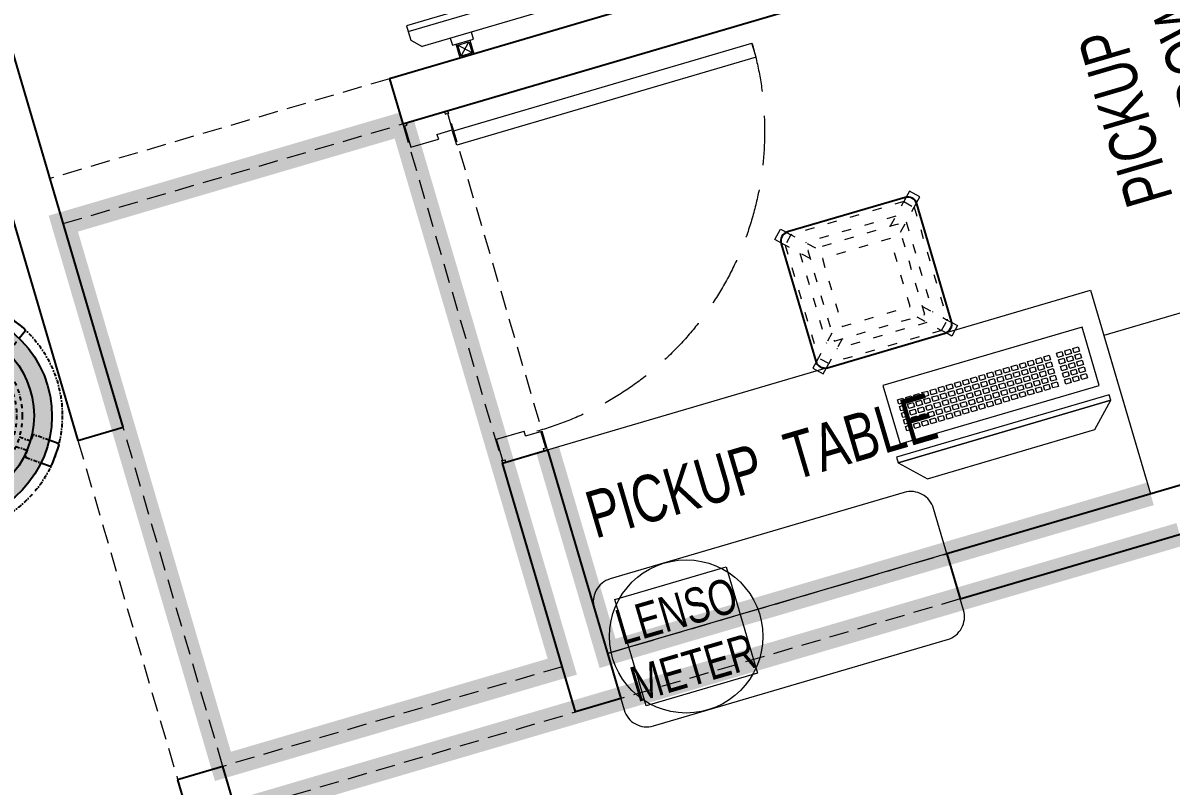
# Model space of a CAD drawing. Header units: feet. Extents: x 9017989 to 9027702, y -5945137 to -5930320.
# Drawn here: x 9020791 to 9023226, y -5935952 to -5934333 of the extents above; entities that cross this region are included whole.
import ezdxf

# ---------------------------------------------------------------- set-up
doc = ezdxf.new("R2010")
doc.units = ezdxf.units.FT
doc.header["$LTSCALE"] = 33
doc.header["$MEASUREMENT"] = 0
for name, pattern in [('a_p6_plan_L18$0$HIDDEN', [0.375, 0.25, -0.125]), ('ACAD_ISO03W100', [30, 12, -18]), ('DASHDOT2', [0.5, 0.25, -0.125, 0, -0.125]), ('HIDDEN2', [4.7625, 3.175, -1.5875])]:
    doc.linetypes.add(name, pattern=pattern)
for name, color, linetype, lineweight in [('Door', 2, 'Continuous', 13), ('HATCH', 9, 'Continuous', 9), ('LENS-CURTAIN', 5, 'a_p6_plan_L18$0$HIDDEN', 9), ('LENS-DOOR', 34, 'Continuous', 20), ('LENS-FURNITURE', 13, 'Continuous', 9), ('LENS-PARTITION', 21, 'Continuous', 25), ('LENS-TEXT', 31, 'Continuous', 5), ('LENS_TEXT', 31, 'Continuous', 5), ('LK-EQPMT', 3, 'Continuous', 18), ('LK-FF&E WALL', 1, 'Continuous', 9), ('LK-FLUTTED FINISH', 20, 'Continuous', 30), ('LK-IT', 3, 'Continuous', 18), ('LK-TILES FINISH', 251, 'Continuous', 5), ('LN-ELEVATION-1', 81, 'Continuous', 25), ('LN-ELEVATION-2', 103, 'Continuous', 20), ('LN-ELEVATION-3', 125, 'Continuous', 18), ('LN-ELEVATION-5', 167, 'Continuous', 5)]:
    doc.layers.add(name, color=color, linetype=linetype, lineweight=lineweight)
doc.layers.add('LAMINATE FINISH', color=80, linetype='Continuous')
doc.styles.add('LK TXT', font='GILC____.TTF', dxfattribs={"height": 100})
doc.styles.get("Standard").update_dxf_attribs({"font": 'GILC____.TTF'})

# ---------------------------------------------------------------- blocks, each defined once
blk = doc.blocks.new('DR STOOL')
at = {"layer": 'HATCH'}
h = blk.add_hatch(dxfattribs=at)
h.set_pattern_fill('ANSI36', color=250, angle=-90)
h.set_pattern_definition([(315, (-227.81, 917.3997), (6.173926, -1.683798), [7.9375, -1.5875, 0, -1.5875])])
edge = h.paths.add_edge_path()
edge.add_line((-190, 0), (-218.7, 0))
edge.add_arc((-218.7, 9.1), 9.12, 177.612, 270, ccw=False)
edge.add_arc((0, 0), 228, 2.388, 177.612, ccw=False)
edge.add_arc((218.7, 9.1), 9.12, -90, 2.388, ccw=False)
edge.add_line((218.7, 0), (190, 0))
edge.add_arc((0, 0), 190, 0, 180)
at = {"layer": 'LN-ELEVATION-1', "color": 1, "ltscale": 100}
for p, q in [((-128.6, 215.5), (-165.3, 189)), ((-124.7, 214.9), (-128.6, 215.5)), ((-112.7, 198.2), (-124.7, 214.9)), ((124.8, 215), (112.5, 198.3)), ((128.7, 215.6), (124.8, 215)), ((128.7, 215.6), (124.8, 215)), ((165.2, 188.9), (128.7, 215.6)), ((165.2, 188.9), (128.7, 215.6)), ((-165.3, 189), (-165.9, 185.1)), ((-165.9, 185.1), (-153.8, 168.3)), ((153.7, 168.4), (165.8, 185)), ((165.8, 185), (165.2, 188.9)), ((165.8, 185), (165.2, 188.9)), ((-191.3, -35.5), (-243, -52.2)), ((-187.9, -37.2), (-191.3, -35.5)), ((-184.1, -48.8), (-187.9, -37.2)), ((188.1, -37), (184.1, -49.2)), ((191.4, -35.3), (188.1, -37)), ((243, -52.2), (191.4, -35.3)), ((-243, -52.2), (-244.7, -55.8)), ((-244.7, -55.8), (-230.8, -98.7)), ((-173.9, -80.4), (-177.8, -68.2)), ((177.7, -68.6), (173.9, -80.2)), ((230.7, -98.7), (244.8, -55.8)), ((244.8, -55.8), (243, -52.2)), ((-227.2, -100.6), (-175.6, -83.8)), ((-175.6, -83.8), (-173.9, -80.4)), ((173.9, -80.2), (175.6, -83.6)), ((175.6, -83.6), (227.2, -100.5)), ((-230.8, -98.7), (-227.2, -100.6)), ((227.2, -100.5), (230.7, -98.7)), ((-22.7, -190.2), (-25.4, -192.9)), ((-25.4, -192.9), (-25.4, -247.2)), ((-10.5, -190.2), (-22.7, -190.2)), ((22.8, -190.2), (9.9, -190.2)), ((25.4, -192.9), (22.8, -190.2)), ((25.4, -247.2), (25.4, -192.9)), ((-25.4, -247.2), (-22.6, -250)), ((-22.6, -250), (22.6, -250)), ((22.6, -250), (25.4, -247.2))]:
    blk.add_line(p, q, dxfattribs=at)
at = {"layer": 'LN-ELEVATION-1', "linetype": 'DASHDOT2'}
for p, q in [((-92.9, 170.8), (-112.7, 198.2)), ((112.5, 198.3), (92.7, 171.1)), ((-93.5, 167.1), (-92.9, 170.8)), ((92.7, 171.1), (93.3, 167.4)), ((-153.8, 168.3), (-134.1, 141)), ((-130.4, 140.4), (-120, 148)), ((-120, 148), (-105.4, 127)), ((-103.5, 159.9), (-93.5, 167.1)), ((-88.2, 139.5), (-103.5, 159.9)), ((103.7, 159.8), (88.2, 139.4)), ((93.3, 167.4), (103.7, 159.8)), ((105.4, 126.9), (120.1, 147.8)), ((120.1, 147.8), (130, 140.6)), ((133.7, 141.2), (153.7, 168.4)), ((-134.1, 141), (-130.4, 140.4)), ((130, 140.6), (133.7, 141.2)), ((-160, -40.5), (-184.1, -48.8)), ((184.1, -49.2), (159.9, -40.8)), ((-177.8, -68.2), (-153.4, -60.7)), ((153.3, -61), (177.7, -68.6)), ((-10.9, -164.6), (-10.5, -190.2)), ((9.9, -190.2), (10.4, -164.7))]:
    blk.add_line(p, q, dxfattribs=at)
at = {"layer": 'LN-ELEVATION-1', "color": 1, "ltscale": 100}
blk.add_lwpolyline([(-190, 0), (-218.7, 0, -0.426474), (-227.8, 9.5, -0.959166), (227.8, 9.5, -0.426474), (218.7, 0), (190, 0)], format="xyb", dxfattribs=at)
at = {"layer": 'LN-ELEVATION-1', "linetype": 'DASHDOT2'}
for radius in [250, 165, 153]:
    blk.add_circle((0, 0), radius, dxfattribs=at)
at = {"layer": 'LN-ELEVATION-1', "color": 1, "ltscale": 100}
blk.add_circle((0, 0), 190, dxfattribs=at)
blk = doc.blocks.new('32INCH VC FOR CLINIC')
at = {"layer": 'LK-EQPMT'}
for p, q in [((116.9, 152.6), (92.6, 128.3)), ((92.6, 152.6), (116.9, 128.3)), ((627.7, 152.6), (652, 128.3))]:
    blk.add_line(p, q, dxfattribs=at)
at = {"layer": 'LK-EQPMT', "ltscale": 12}
for p, q in [((81.5, 109.7), (81.5, 125.2)), ((81.5, 125.2), (128, 125.2)), ((128, 125.2), (128, 109.7)), ((617, 125.2), (617, 109.7)), ((617, 125.2), (663.5, 125.2)), ((663.5, 109.7), (663.5, 125.2)), ((0, 90.3), (19.4, 109.7)), ((725.6, 109.7), (19.4, 109.7)), ((745, 90.3), (725.6, 109.7)), ((0, 70.9), (0, 90.3)), ((745, 70.9), (745, 90.3))]:
    blk.add_line(p, q, dxfattribs=at)
at = {"layer": 'LK-EQPMT'}
for points in [[(89.6, 125.2), (119.9, 125.2), (119.9, 155.6), (89.6, 155.6)], [(92.6, 128.3), (116.9, 128.3), (116.9, 152.6), (92.6, 152.6)], [(655, 125.2), (624.7, 125.2), (624.7, 155.6), (655, 155.6)], [(652, 128.3), (627.7, 128.3), (627.7, 152.6), (652, 152.6)]]:
    blk.add_lwpolyline(points, close=True, dxfattribs=at)
at = {"layer": 'LK-EQPMT', "ltscale": 12}
blk.add_lwpolyline([(0, 58), (0, 70.9), (745, 70.9), (745, 58)], close=True, dxfattribs=at)
at = {"layer": 'LENS-TEXT', "color": 0, "ltscale": 2, "insert": (391.2, 25.6), "char_height": 50, "attachment_point": 5}
blk.add_mtext_dynamic_manual_height_columns('32" TV SCREEN -VC', width=466.48, gutter_width=12.5, heights=[0], dxfattribs=at)
blk = doc.blocks.new('CLENS 600 TYPE 6')
at = {"layer": 'LN-ELEVATION-1', "ltscale": 0.5}
blk.add_lwpolyline([(130, -225), (-130, -225, -0.414214), (-150, -205), (-150, 55, -0.414214), (-130, 75), (130, 75, -0.414214), (150, 55), (150, -205, -0.414214)], format="xyb", close=True, dxfattribs=at)
at = {"layer": 'LN-ELEVATION-3', "linetype": 'ACAD_ISO03W100', "ltscale": 0.05}
for p, q in [((-100, 7.3), (-142.4, 49.7)), ((-142.4, -199.7), (-142.4, 49.7)), ((-82.3, 25), (-124.7, 67.4)), ((124.7, 67.4), (-124.7, 67.4)), ((82.3, 25), (124.7, 67.4)), ((100, 7.3), (142.4, 49.7)), ((142.4, -199.7), (142.4, 49.7)), ((-117.4, -174.7), (-117.4, 24.7)), ((99.7, 42.4), (-99.7, 42.4)), ((117.4, -174.7), (117.4, 24.7)), ((-100, -157.3), (-142.4, -199.7)), ((100, -157.3), (142.4, -199.7)), ((-82.3, -175), (-124.7, -217.4)), ((99.7, -192.4), (-99.7, -192.4)), ((82.3, -175), (124.7, -217.4)), ((124.7, -217.4), (-124.7, -217.4))]:
    blk.add_line(p, q, dxfattribs=at)
for points in [[(-132.2, 74.9), (-124.7, 67.4), (-142.4, 49.7), (-149.9, 57.2)], [(132.2, 74.9), (124.7, 67.4), (142.4, 49.7), (149.9, 57.2)], [(-132.2, -224.9), (-124.7, -217.4), (-142.4, -199.7), (-149.9, -207.2)], [(132.2, -224.9), (124.7, -217.4), (142.4, -199.7), (149.9, -207.2)]]:
    blk.add_lwpolyline(points, dxfattribs=at)
for points in [[(100, -175), (-100, -175), (-100, 25), (100, 25)], [(75, -150), (-75, -150), (-75, 0), (75, 0)]]:
    blk.add_lwpolyline(points, close=True, dxfattribs=at)
at = {"layer": 'LN-ELEVATION-5', "ltscale": 0.5}
for points in [[(-149.9, 57.2), (-160.1, 67.4), (-142.4, 85.1), (-132.2, 74.9)], [(149.9, 57.2), (160.1, 67.4), (142.4, 85.1), (132.2, 74.9)], [(-149.9, -207.2), (-160.1, -217.4), (-142.4, -235.1), (-132.2, -224.9)], [(149.9, -207.2), (160.1, -217.4), (142.4, -235.1), (132.2, -224.9)]]:
    blk.add_lwpolyline(points, dxfattribs=at)
blk = doc.blocks.new('*U24')
at = {"layer": 'LK-EQPMT', "ltscale": 12}
blk.add_lwpolyline([(6, 4.9), (-6, 4.9), (-6, -4.9), (6, -4.9)], close=True, dxfattribs=at)
blk = doc.blocks.new('*U25')
at = {"color": 0, "linetype": 'ByBlock', "lineweight": -2}
for p in [(0, 0), (18, 0), (35.9, 0), (53.9, 0), (71.8, 0), (89.8, 0), (107.8, 0), (125.7, 0), (143.7, 0), (161.6, 0), (179.6, 0), (197.6, 0), (215.5, 0), (233.5, 0), (251.4, 0), (269.4, 0), (287.4, 0), (305.3, 0), (323.3, 0), (0, -14.7), (18, -14.7), (35.9, -14.7), (53.9, -14.7), (71.8, -14.7), (89.8, -14.7), (107.8, -14.7), (125.7, -14.7), (143.7, -14.7), (161.6, -14.7), (179.6, -14.7), (197.6, -14.7), (215.5, -14.7), (233.5, -14.7), (251.4, -14.7), (269.4, -14.7), (287.4, -14.7), (305.3, -14.7), (323.3, -14.7), (0, -29.5), (0, -44.2), (18, -29.5), (18, -44.2), (35.9, -29.5), (35.9, -44.2), (53.9, -29.5), (53.9, -44.2), (71.8, -29.5), (71.8, -44.2), (89.8, -29.5), (89.8, -44.2), (107.8, -29.5), (107.8, -44.2), (125.7, -29.5), (125.7, -44.2), (143.7, -29.5), (143.7, -44.2), (161.6, -29.5), (161.6, -44.2), (179.6, -29.5), (179.6, -44.2), (197.6, -29.5), (197.6, -44.2), (215.5, -29.5), (215.5, -44.2), (233.5, -29.5), (233.5, -44.2), (251.4, -29.5), (251.4, -44.2), (269.4, -29.5), (269.4, -44.2), (287.4, -29.5), (287.4, -44.2), (305.3, -29.5), (305.3, -44.2), (323.3, -29.5), (323.3, -44.2), (0, -59), (18, -59), (35.9, -59), (53.9, -59), (71.8, -59), (89.8, -59), (107.8, -59), (125.7, -59), (143.7, -59), (161.6, -59), (179.6, -59), (197.6, -59), (215.5, -59), (233.5, -59), (251.4, -59), (269.4, -59), (287.4, -59), (305.3, -59), (323.3, -59)]:
    blk.add_blockref('*U24', p, dxfattribs=at)
blk = doc.blocks.new('*U22')
at = {"layer": 'LK-EQPMT', "ltscale": 12}
blk.add_lwpolyline([(6, 4.9), (-6, 4.9), (-6, -4.9), (6, -4.9)], close=True, dxfattribs=at)
blk = doc.blocks.new('*U23')
at = {"color": 0, "linetype": 'ByBlock', "lineweight": -2}
for p in [(0, 0), (18, 0), (35.9, 0), (0, -14.7), (18, -14.7), (35.9, -14.7), (0, -29.5), (0, -44.2), (18, -29.5), (18, -44.2), (35.9, -29.5), (35.9, -44.2), (0, -59), (18, -59), (35.9, -59)]:
    blk.add_blockref('*U22', p, dxfattribs=at)
blk = doc.blocks.new('*U17')
at = {"ltscale": 12}
blk.add_lwpolyline([(8, 0), (8, 129.1), (448, 129.1), (448, 0)], close=True, dxfattribs=at)
for name, p in [('*U25', (35.2, 101.6)), ('*U23', (386.6, 101.6))]:
    blk.add_blockref(name, p)
blk = doc.blocks.new('Pickup table PC')
at = {"layer": 'LN-ELEVATION-2', "ltscale": 0.5}
for points in [[(470, 50), (0, 50), (0, 62), (470, 62)], [(420, 0), (50, 0), (0, 50), (470, 50)]]:
    blk.add_lwpolyline(points, close=True, dxfattribs=at)
blk = doc.blocks.new('*U40')
at = {"layer": 'LENS-DOOR'}
for p, q in [((548121.7, 1779235.3), (548121.7, 1778573.8)), ((548121.7, 1779235.3), (548153, 1779235.3)), ((548153, 1778573.8), (548153, 1779235.3)), ((547452.5, 1778573.8), (547488.9, 1778573.8)), ((547452.5, 1778568.6), (547452.5, 1778573.8)), ((547488.9, 1778539.9), (547488.9, 1778573.8)), ((548121.7, 1778573.8), (548153, 1778573.8)), ((548192.1, 1778573.8), (548155.6, 1778573.8)), ((548155.6, 1778539.9), (548155.6, 1778573.8)), ((548192.1, 1778568.6), (548192.1, 1778573.8)), ((547447.3, 1778568.6), (547452.5, 1778568.6)), ((547447.3, 1778484.1), (547447.3, 1778568.6)), ((548197.3, 1778568.6), (548192.1, 1778568.6)), ((548197.3, 1778484.1), (548197.3, 1778568.6)), ((547488.9, 1778539.9), (547499.3, 1778539.9)), ((547499.3, 1778478.9), (547499.3, 1778539.9)), ((548145.2, 1778478.9), (548145.2, 1778539.9)), ((548155.6, 1778539.9), (548145.2, 1778539.9)), ((547447.3, 1778484.1), (547452.5, 1778484.1)), ((547452.5, 1778478.9), (547452.5, 1778484.1)), ((547452.5, 1778478.9), (547499.3, 1778478.9)), ((548192.1, 1778478.9), (548145.2, 1778478.9)), ((548192.1, 1778478.9), (548192.1, 1778484.1)), ((548197.3, 1778484.1), (548192.1, 1778484.1))]:
    blk.add_line(p, q, dxfattribs=at)
at = {"layer": 'LENS-DOOR', "color": 7, "linetype": 'HIDDEN2'}
blk.add_ellipse((548153, 1778573.8), major_axis=(-661.5, 0), ratio=1, start_param=-1.570791, end_param=0.051209, dxfattribs=at)

msp = doc.modelspace()

# ---------------------------------------------------------------- linework, layer by layer
at = {"layer": 'LAMINATE FINISH', "color": 85, "linetype": 'ACAD_ISO03W100', "ltscale": 0.05, "const_width": 50}
msp.add_lwpolyline([(9021807.9, -5935266.8), (9021596.4, -5934547.2)], dxfattribs=at)
at = {"layer": 'LENS-CURTAIN', "ltscale": 5}
for points in [[(9020876.8, -5934758.7), (9021596.4, -5934547.2), (9021568.2, -5934451.3), (9020848.6, -5934662.8)], [(9021596.4, -5934547.2), (9021807.9, -5935266.8), (9021903.8, -5935238.6), (9021692.3, -5934519)], [(9021215.3, -5935910), (9021003.7, -5935190.5), (9020907.8, -5935218.7), (9021119.3, -5935938.2)], [(9022030.8, -5935670.3), (9022750.3, -5935458.8), (9022778.5, -5935554.7), (9022059, -5935766.2)], [(9021243.5, -5936006), (9021963, -5935794.5), (9021934.8, -5935698.5), (9021215.3, -5935910)]]:
    msp.add_lwpolyline(points, close=True, dxfattribs=at)
at = {"layer": 'LENS-PARTITION'}
for points in [[(9021003.7, -5935190.5), (9020473.2, -5933385.8), (9020389.6, -5933455.7), (9020907.8, -5935218.7)], [(9021568.2, -5934451.3), (9021596.4, -5934547.2), (9023131.4, -5934096), (9023103.2, -5934000)], [(9022750.3, -5935458.8), (9022778.5, -5935554.7), (9024789.7, -5934963.5), (9024762.9, -5934867.2)], [(9021903.8, -5935238.6), (9022059, -5935766.2), (9021963, -5935794.5), (9021807.9, -5935266.8)], [(9021119.3, -5935938.2), (9021249.2, -5936380), (9021345.1, -5936351.8), (9021215.3, -5935910)]]:
    msp.add_lwpolyline(points, close=True, dxfattribs=at)
at = {"layer": 'LK-EQPMT'}
msp.add_lwpolyline([(9022112.6, -5935781.7), (9022046.3, -5935556.3), (9022282.4, -5935486.9), (9022348.6, -5935712.4)], close=True, dxfattribs=at)
at = {"layer": 'LK-FF&E WALL'}
for points in [[(9024333.3, -5934993.5), (9024234.6, -5934657.7), (9023083.3, -5934996.1), (9023182, -5935331.9)], [(9023182, -5935331.9), (9022030.8, -5935670.3), (9021903.8, -5935238.6), (9023055.1, -5934900.1)]]:
    msp.add_lwpolyline(points, close=True, dxfattribs=at)
msp.add_lwpolyline([(9022785.6, -5935578.7), (9022722.1, -5935362.8, 0.414214), (9022660, -5935329), (9022036.4, -5935512.3, 0.414214), (9022002.6, -5935574.4), (9022066, -5935790.2, 0.414214), (9022128.1, -5935824.1), (9022751.7, -5935640.8, 0.414214)], format="xyb", close=True, dxfattribs=at)
msp.add_circle((9022197.5, -5935634.3), 162.5, dxfattribs=at)
at = {"layer": 'LK-FLUTTED FINISH', "linetype": 'ACAD_ISO03W100', "ltscale": 0.05, "const_width": 50}
msp.add_lwpolyline([(9023244.1, -5935417.9), (9021243.5, -5936006), (9021373.3, -5936447.7)], dxfattribs=at)
at = {"layer": 'LK-TILES FINISH', "color": 212, "linetype": 'ACAD_ISO03W100', "ltscale": 0.05, "const_width": 50}
for points in [[(9021596.4, -5934547.2), (9020876.8, -5934758.7), (9021215.3, -5935910), (9021934.8, -5935698.5), (9021807.9, -5935266.8)], [(9023182, -5935331.9), (9022030.8, -5935670.3), (9021903.8, -5935238.6)]]:
    msp.add_lwpolyline(points, dxfattribs=at)

# ---------------------------------------------------------------- block references
at = {"xscale": -1, "rotation": 196.3809290552491}
msp.add_blockref('32INCH VC FOR CLINIC', (9021588.3, -5934283.2), dxfattribs=at)
at = {"layer": 'Door', "xscale": -1, "rotation": 286.3809290552491}
msp.add_blockref('*U40', (7469915.9, -6962061.7), dxfattribs=at)
at = {"layer": 'LENS-FURNITURE', "rotation": 286.3809290552491}
msp.add_blockref('DR STOOL', (9020624.7, -5935166), dxfattribs=at)
at = {"layer": 'LK-FF&E WALL', "xscale": -1, "rotation": 196.3809290552491}
msp.add_blockref('CLENS 600 TYPE 6', (9022600.5, -5934955.6), dxfattribs=at)
at = {"layer": 'LK-IT', "ltscale": 0.5, "xscale": -1, "rotation": 196.3809290552491}
msp.add_blockref('*U17', (9022607, -5935104.5), dxfattribs=at)
at = {"layer": 'LK-IT', "xscale": -1, "rotation": 16.38092905524908}
msp.add_blockref('Pickup table PC', (9023112.2, -5935181.3), dxfattribs=at)

# ---------------------------------------------------------------- texts
at = {"layer": 'LENS-TEXT', "color": 0, "linetype": 'Continuous', "ltscale": 3, "attachment_point": 5, "rotation": 16.3809, "style": 'LK TXT'}
for s, width, gutter_width, insert, char_height in [('PICKUP  TABLE  ', 783.964, 1, (9022356.8, -5935272.3), 100), ('LENSO\\PMETER', 353.056, 0.5, (9022194.7, -5935640.2), 75)]:
    msp.add_mtext_dynamic_manual_height_columns(s, width=width, gutter_width=gutter_width, heights=[0], dxfattribs=dict(at, insert=insert, char_height=char_height))
at = {"layer": 'LENS_TEXT', "linetype": 'Continuous', "ltscale": 3, "insert": (9023209.3, -5934510.6), "char_height": 100, "attachment_point": 5, "rotation": 106.3809}
msp.add_mtext_dynamic_manual_height_columns('PICKUP WINDOW', width=471.96, gutter_width=1, heights=[0], dxfattribs=at)

doc.saveas('drawing.dxf')
